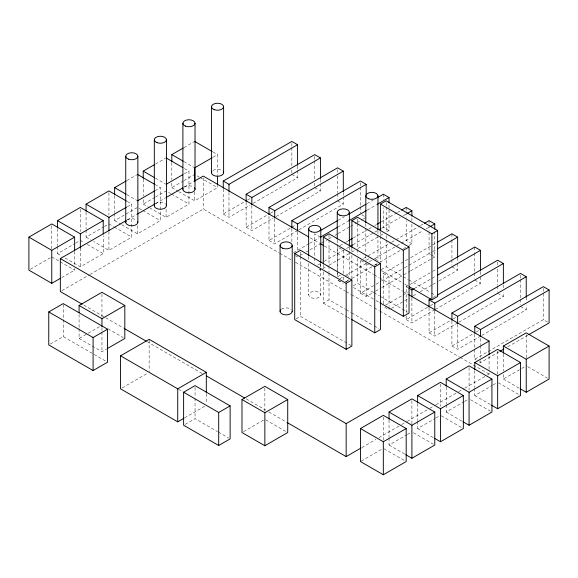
<?xml version="1.0" encoding="UTF-8"?>
<svg xmlns="http://www.w3.org/2000/svg" width="578" height="578" viewBox="0 0 578 578"><rect width="100%" height="100%" fill="white"/><g stroke="black" fill="none" stroke-linecap="round" stroke-linejoin="round"><path stroke-width="0.43" stroke-dasharray="2.89 2.17" d="M126.842 180.582L136.748 174.867M155.424 164.08L165.337 158.365M184.006 147.578L193.919 141.863M127.225 206.765L131.798 204.128L131.798 237.132L108.931 250.332L93.687 241.532M155.041 190.704L160.381 187.626L160.381 220.63L137.513 233.83L121.51 224.589M184.389 173.761L188.963 171.124L188.963 204.128L166.096 217.328L150.092 208.087M212.971 157.259L217.545 154.622L217.545 175.134M30.424 269.254L50.243 257.817M57.482 246.495L57.482 253.634L75.01 243.511M75.776 243.071L80.349 240.434L84.157 242.63M86.064 229.993L86.064 237.132L103.592 227.01M104.358 226.569L108.931 223.932L113.505 226.569M114.646 213.492L114.646 220.63L137.513 207.43L142.087 210.067M143.228 199.67L143.228 204.128L154.666 197.524M155.424 197.084L166.096 190.928L170.669 193.565M171.811 183.168L171.811 187.626L183.248 181.022M184.006 180.582L194.678 174.426L199.251 177.063M127.5 219.806L136.87 214.395M155.612 203.579L165.77 197.712M184.512 186.896L193.883 181.485M61.673 277.613L74.634 270.136L74.634 268.351M65.104 258.034L80.349 266.834L103.216 253.634L103.216 235.795M178.674 191.585L194.678 200.826L217.545 187.626L217.545 185.841M61.904 290.683L89.236 274.904M90.016 274.456L203.254 209.077L279.001 252.81M223.26 189.049L223.26 214.026L246.647 200.53M247.427 200.075L250.541 198.276M223.26 214.026L228.975 217.328L250.021 205.176M253.142 203.377L297.576 177.728L297.576 170.589M246.127 202.257L246.127 227.233L269.514 213.73M270.294 213.282L273.408 211.476M50.279 344.069L63.219 336.598L106.005 361.301M246.127 227.233L251.842 230.528L272.888 218.376M276.009 216.577L320.443 190.928L320.443 183.79M79.085 328.68L79.085 338.491L87.473 333.651M88.232 333.21L101.186 325.725M268.994 216.345L268.994 240.434L296.276 224.683M268.994 240.434L274.709 243.735L298.096 230.232M298.877 229.784L343.303 204.128L343.303 196.99M79.085 338.491L101.952 351.691L106.525 349.047M338.108 220.326L344.344 216.728M366.951 203.68L373.186 200.075M293.414 252.731L309.006 243.735M309.786 243.28L319.143 237.883M337.848 227.082L347.725 221.381M367.211 210.125L376.567 204.728M299.91 255.584L303.031 253.785M306.152 251.986L309.266 250.18M310.046 249.732L320.963 243.432M321.736 242.984L327.979 239.379M328.752 238.931L331.873 237.132M334.994 235.333L337.328 233.982M338.108 233.534L349.806 226.778M350.579 226.33L356.041 223.18M356.821 222.732L362.276 219.582M363.056 219.127L366.17 217.328M339.929 245.679L345.384 242.529M346.164 242.081L347.725 241.178M353.18 238.028L367.991 229.48M368.771 229.032L374.226 225.882M375.006 225.427L376.567 224.531M381.242 221.829L396.833 212.827M397.613 212.379L399.954 211.028M317.842 265.035L320.183 263.684M324.077 261.437L345.644 248.981M346.424 248.533L349.025 247.03M352.92 244.783L377.868 230.384M381.502 228.281L400.214 217.48M403.328 215.681L406.45 213.882M322.777 268.784L328.239 265.634M329.012 265.186L350.839 252.586M351.619 252.131L354.74 250.332M357.854 248.533L379.681 235.932M380.461 235.484L383.582 233.678M386.696 231.879L389.037 230.528L389.037 203.767M122.103 387.946L147.6 373.229M363.576 258.431L390.858 242.681M391.638 242.233L419.7 226.027M420.481 225.579L423.595 223.78M339.929 278.683L343.05 276.884M346.164 275.085L366.43 263.387A6.062 3.504 0 0 1 366.206 263.084M369.291 261.733L373.966 259.031M374.746 258.583L396.573 245.982M396.833 245.831L423.074 230.68M426.196 228.881L429.317 227.082M345.644 281.985L347.985 280.633M351.879 278.386L373.706 265.786M374.486 265.331L376.827 263.987M379.941 262.181L402.548 249.132M403.328 248.685L405.669 247.333M408.783 245.534L411.904 243.735L411.904 222.32M296.146 318.796L300.43 316.318L351.099 345.572M323.297 271.898L323.297 303.118L329.012 299.816L345.384 309.266M353.31 285.792L357.601 283.314L373.186 292.316M381.177 269.702L386.183 266.812L402.548 276.262M383.322 303.761L383.322 273.437L409.824 258.135M410.604 257.68L436.332 242.832M360.455 260.23L360.455 293.241L375.267 284.687M376.047 284.239L380.721 281.537M381.502 281.089L404.109 268.033M404.629 267.737L431.911 251.979M432.691 251.531L436.592 249.284M360.455 293.241L366.17 296.536L374.746 291.587M375.527 291.139L380.981 287.989M381.762 287.541L409.824 271.335M410.604 270.887L434.772 256.935L434.772 231.959M406.19 312.503L406.19 286.637L431.911 271.783M432.691 271.335L436.592 269.088M184.678 417.829L204.764 406.233M385.663 305.09L408.263 292.034M414.505 288.436L436.332 275.836M185.141 424.36L195.046 418.638L217.653 431.694M391.378 308.392L403.849 301.189M404.629 300.741L408.523 298.486M413.205 295.791L417.099 293.537M420.22 291.738L431.911 284.99M432.691 284.535L438.146 281.385M438.926 280.937L457.639 270.136L457.639 262.997M432.951 297.591L436.072 295.784M406.19 316.072L406.19 319.641L429.577 306.138M430.35 305.69L433.471 303.891M406.19 319.641L411.904 322.943L434.512 309.887M435.292 309.44L480.499 283.336L480.499 276.197M243.511 431.658L264.095 419.78M429.057 307.864L429.057 332.841L452.437 319.338M453.217 318.89L456.338 317.091M429.057 332.841L434.772 336.143L458.159 322.64M458.932 322.192L503.366 296.536L503.366 292.078M451.917 321.065L451.917 346.041L472.97 333.889M476.084 332.09L479.205 330.291M451.917 346.041L457.639 349.343L481.019 335.84M481.799 335.392L526.233 309.743L526.233 305.278M474.784 334.272L474.784 359.249L543.385 319.641L547.669 322.119M479.075 361.72L480.499 362.543L499.211 351.742M507.787 346.793L528.054 335.096M361.785 447.589L375.837 439.475M378.966 437.669L400.829 425.047M401.609 424.592L406.298 421.889M407.078 421.441L428.941 408.812M429.729 408.364L435.191 405.207M435.971 404.759L457.841 392.13M458.621 391.682L464.083 388.524M464.871 388.076L486.734 375.447M487.514 374.999L489.075 374.096L489.075 370.527M361.221 461.114L382.557 448.795M389.037 437.922L389.037 445.053L406.572 434.931M407.331 434.497L411.904 431.853M417.619 421.42L417.619 428.551L435.155 418.429M435.913 417.995L440.487 415.351M446.202 404.918L446.202 412.049L463.737 401.927M464.495 401.493L469.069 398.849M474.784 388.416L474.784 395.547L492.319 385.425M493.077 384.991L497.651 382.347M503.366 374.587L503.366 379.045L520.901 368.923M521.659 368.489L526.233 365.845M291.861 174.426L297.576 177.728M314.721 187.626L320.443 190.928M337.588 200.826L343.303 204.128M361.886 214.857L364.747 216.504M389.037 230.528L383.322 227.233L383.322 207.603M411.904 243.735L406.19 240.434L406.19 220.81M430.48 254.457L429.057 253.634L429.057 231.33M431.195 254.869L434.772 256.935M451.917 266.834L457.639 270.136M474.784 280.034L480.499 283.336M497.651 293.241L503.366 296.536M520.518 306.441L526.233 309.743M212.971 151.978L217.545 154.622M403.328 276.71L408.01 279.412M408.783 279.86L430.61 292.461M431.39 292.916L436.072 295.618M381.242 270.562L403.849 283.61M404.629 284.065L408.523 286.312M320.443 237.132L314.721 233.83L314.721 257.022M361.171 260.649L366.17 263.532L366.17 296.536M383.322 273.437L389.037 276.732L389.037 306.174M406.19 286.637L408.328 287.873M184.006 161.659L193.919 167.382M310.241 237.84L319.612 243.251M324.301 245.961L373.496 274.362M374.277 274.817L378.966 277.519M379.746 277.967L402.389 291.045M403.177 291.5L407.858 294.202M184.389 168.48L188.963 171.124M200.017 177.504L217.545 187.626M527.757 366.727L547.576 378.171M373.966 292.764L379.421 295.914M380.201 296.362L407.49 312.12M353.44 287.512L375.267 300.112M376.047 300.567L379.168 302.366M295.43 255.693L297.576 256.935M319.013 269.312L320.443 270.136L320.443 263.893M338.303 280.446L343.303 283.336M384.753 307.265L389.037 309.743L389.037 307.062M474.784 359.249L476.214 360.072M155.424 178.161L165.337 183.883M171.811 187.626L177.908 191.145M503.366 379.045L519.376 388.286M279.788 253.265L291.5 260.028M295.401 262.282L345.384 291.139M346.164 291.587L350.853 294.296M351.634 294.744L373.496 307.366M374.277 307.821L378.966 310.523M379.746 310.978L459.402 356.966M460.182 357.414L489.075 374.096M155.041 184.548L160.381 187.626M171.428 194.006L188.963 204.128M498.417 382.788L518.993 394.673M346.164 309.714L350.839 312.416M351.619 312.864L373.446 325.465M374.226 325.92L378.908 328.622M323.297 303.118L346.684 316.614M347.465 317.069L350.579 318.868M126.842 194.663L136.748 200.385M143.228 204.128L149.326 207.647M474.784 395.547L490.794 404.788M127.225 201.484L131.798 204.128M142.845 210.508L160.381 220.63M470.593 399.73L490.411 411.175M114.646 220.63L120.744 224.148M446.202 412.049L462.212 421.29M114.263 227.01L131.798 237.132M441.252 415.792L461.829 427.677M86.064 237.132L90.638 239.769M417.619 428.551L433.63 437.792M87.206 244.393L103.216 253.634M413.429 432.734L433.247 444.179M57.482 253.634L62.056 256.271M389.037 445.053L405.048 454.294M51.767 256.935L59.39 261.335M60.148 261.776L74.634 270.136M384.081 448.795L405.424 461.114M83.767 305.112L104.856 317.286M105.637 317.741L123.598 328.109M147.022 341.634L202.473 373.648M246.206 398.892L265.728 410.163M268.849 411.97L286.811 422.337M108.05 328.81L123.295 337.61M265.62 419.78L286.197 431.658M178.494 389.283L183.132 391.956M218.433 432.142L228.563 437.994M543.385 288.422L543.385 319.641M526.233 297.251L526.233 301.709M526.233 334.626L526.233 357.818M520.518 275.222L520.518 278.784M520.518 279.68L520.518 298.414M520.518 299.303L520.518 304.657M503.366 284.94L503.366 288.509M503.366 354.068L503.366 371.018M497.651 262.015L497.651 265.584M497.651 269.153L497.651 285.207M497.651 286.103L497.651 291.457M497.651 351.128L497.651 374.32M489.075 356.258L489.075 369.638M480.499 271.739L480.499 275.309M480.499 338.462L480.499 344.705M480.499 345.601L480.499 357.197M480.499 360.759L480.499 362.543M474.784 247.03L474.784 252.384M474.784 253.272L474.784 272.007M474.784 272.903L474.784 278.249M474.784 370.57L474.784 387.52M469.069 367.63L469.069 389.933M457.639 257.644L457.639 262.109M457.639 324.366L457.639 349.343M451.917 233.83L451.917 239.184M451.917 240.072L451.917 258.807M451.917 259.695L451.917 265.049M446.202 387.072L446.202 404.022M440.487 384.132L440.487 406.435M434.772 311.166L434.772 336.143M429.057 220.63L429.057 224.199M429.057 225.088L429.057 230.441M417.619 403.574L417.619 420.524M411.904 217.863L411.904 221.432M411.904 297.966L411.904 322.943M411.904 400.633L411.904 423.826M406.19 207.43L406.19 210.999M406.19 211.888L406.19 217.241M389.037 420.076L389.037 437.026M386.183 202.589L386.183 206.158M386.183 207.047L386.183 232.024M386.183 235.593L386.183 239.162M386.183 240.051L386.183 266.812M383.322 194.222L383.322 199.576M383.322 417.135L383.322 440.328M380.461 231.756L380.461 235.325M380.461 236.214L380.461 262.087M377.954 230.644L377.954 234.206M377.954 235.101L377.954 260.967M365.823 223.505L365.823 253.836M365.823 254.725L365.823 260.078M360.455 182.807L360.455 186.376M360.455 187.265L360.455 205.999M360.455 206.895L360.455 213.138M357.601 219.091L357.601 222.66M357.601 223.549L357.601 248.526M357.601 249.414L357.601 254.768M357.601 258.337L357.601 283.314M351.879 248.258L351.879 251.827M351.879 255.397L351.879 278.589M349.372 247.146L349.372 250.708M349.372 251.603L349.372 276.58M343.303 192.532L343.303 196.101M343.303 273.524L343.303 250.332L337.588 247.03L337.588 276.465M343.303 277.093L343.303 280.662M337.588 169.607L337.588 172.28M337.588 175.849L337.588 192.799M337.588 193.688L337.588 199.042M337.241 240.007L337.241 243.576M337.241 244.465L337.241 270.338M337.241 271.226L337.241 276.58M329.012 234.697L329.012 239.162M329.012 240.051L329.012 265.027M329.012 265.916L329.012 272.166M329.012 273.054L329.012 299.816M323.297 264.76L323.297 268.329M320.79 263.647L320.79 267.209M320.79 268.105L320.79 294.867M320.443 179.332L320.443 182.901M314.721 156.407L314.721 159.976M314.721 160.865L314.721 179.599M314.721 183.168L314.721 185.841M314.721 257.918L314.721 263.265M308.659 256.509L308.659 260.078M308.659 263.647L308.659 294.867M300.43 252.095L300.43 255.664M300.43 256.553L300.43 316.318M297.576 166.132L297.576 169.694M297.576 231.959L297.576 250.693M291.861 143.207L291.861 146.769M291.861 147.665L291.861 166.399M291.861 169.961L291.861 173.53M291.861 228.657L291.861 242.038M274.709 218.759L274.709 243.735M264.854 388.12L264.854 411.312M251.842 205.551L251.842 230.528M228.975 192.351L228.975 217.328M206.31 393.741L206.31 403.552M203.254 177.858L203.254 209.077M195.046 387.419L195.046 397.231M195.046 398.126L195.046 418.638M194.678 191.91L194.678 200.826M171.811 162.649L171.811 179.599M166.096 209.301L166.096 217.328M149.138 340.218L149.138 371.444M143.228 179.151L143.228 196.101M137.513 225.803L137.513 233.83M114.646 195.653L114.646 212.603M108.931 192.712L108.931 215.009M108.931 231.597L108.931 250.332M101.952 294.065L101.952 317.257M101.952 327.603L101.952 331.172M101.952 332.068L101.952 351.691M86.064 212.155L86.064 229.105M80.349 209.214L80.349 231.511M80.349 248.099L80.349 266.834M79.085 314.403L79.085 327.784M74.634 251.401L74.634 264.782M63.219 304.483L63.219 318.753M63.219 319.648L63.219 336.598M57.482 228.657L57.482 245.607M51.767 225.716L51.767 248.908M348.989 279.586A6.062 3.504 0 0 1 348.404 280.258M348.158 280.46A6.062 3.504 0 0 1 347.277 281.009M346.937 281.168A6.062 3.504 0 0 1 345.427 281.645M340.399 281.435A6.062 3.504 0 0 1 338.209 280.258M337.986 276.689A6.062 3.504 0 0 1 340.399 275.287M345.427 275.085A6.062 3.504 0 0 1 346.215 275.287M346.937 275.562A6.062 3.504 0 0 1 347.891 276.067M348.158 276.262A6.062 3.504 0 0 1 348.628 276.689M184.107 187.156A6.062 3.504 0 0 1 193.543 186.961M155.28 203.861A6.062 3.504 0 0 1 165.481 203.861M377.21 263.539A6.062 3.504 0 0 1 374.009 265.143M368.612 264.803A6.062 3.504 0 0 1 367.919 264.507M367.601 264.334A6.062 3.504 0 0 1 366.792 263.756M366.373 260.403A6.062 3.504 0 0 1 369.371 258.677M374.797 258.785A6.062 3.504 0 0 1 376.177 259.385M376.473 259.565A6.062 3.504 0 0 1 377.21 260.187M212.964 170.459A6.062 3.504 0 0 1 222.646 170.857M281.291 309.266A6.062 3.504 0 0 1 291.24 309.476M127.218 219.965A6.062 3.504 0 0 1 136.654 220.16M311.325 297.764A6.062 3.504 0 0 0 320.776 295.112A6.062 3.504 0 0 0 312.077 291.717A6.062 3.504 0 0 0 311.325 297.764"/><path stroke-width="0.87" d="M60.148 278.495L51.767 283.336L28.9 270.136L28.9 237.132L51.767 223.932L74.634 237.132L74.634 250.512M57.482 227.768L57.482 220.63L80.349 207.43L103.216 220.63L103.216 234.011M86.064 211.266L86.064 204.128L108.931 190.928L126.459 201.05M114.646 194.764L114.646 187.626L126.083 181.022M143.228 178.262L143.228 171.124L154.666 164.52M171.811 161.761L171.811 154.622L183.248 148.019M28.9 237.132L51.767 250.332L74.634 237.132M57.482 220.63L80.349 233.83L103.216 220.63M86.064 204.128L108.931 217.328L126.459 207.206M137.513 200.826L154.283 191.145M166.096 184.324L182.865 174.643M212.205 157.7L194.678 167.822L194.678 181.203M82.206 304.209L60.343 291.587L60.343 258.583L125.939 220.709M137.651 213.947L154.832 204.027M166.551 197.264L182.951 187.799M194.663 181.037L203.254 176.073L308.681 236.944M223.26 188.161L223.26 181.022L291.861 141.422L297.576 144.717L297.576 165.236M223.26 181.022L228.975 184.324L297.576 144.717M246.127 201.361L246.127 194.222L314.721 154.622L320.443 157.924L320.443 178.436M48.754 311.939L63.219 303.594L107.559 329.193L107.559 362.196L93.094 370.549L48.754 344.943L48.754 311.939L93.094 337.545L107.559 329.193M246.127 194.222L251.842 197.524L320.443 157.924M79.085 312.619L79.085 305.487L101.952 292.28L124.819 305.487L124.819 338.491L107.284 348.606M268.994 214.561L268.994 207.43L337.588 167.822L343.303 171.124L343.303 191.636M268.994 207.43L274.709 210.724L343.303 171.124M79.085 305.487L101.952 318.688L124.819 305.487M291.861 227.768L291.861 220.63L360.455 181.022L366.17 184.324L366.17 195.032M291.861 220.63L297.576 223.932L366.17 184.324M320.183 230.68L337.328 220.782M349.025 214.026L366.17 204.128M377.868 197.38L383.322 194.222L389.037 197.524L389.037 202.878M320.443 237.132L337.588 227.226M348.505 220.926L366.43 210.58M377.347 204.28L389.037 197.524M294.715 253.612L300.43 250.31L351.879 280.012L351.879 346.02L346.164 349.322L294.715 319.62L294.715 253.612L346.164 283.314L351.879 280.012M323.297 263.864L323.297 237.11L329.012 233.808L380.461 263.51L380.461 329.518L374.746 332.82L351.359 319.316M351.879 247.362L351.879 220.608L357.601 217.306L409.043 247.008L409.043 313.016L403.328 316.318L379.941 302.814M380.461 230.86L380.461 204.106L386.183 200.804L437.625 230.506L437.625 296.514L431.911 299.816L409.303 286.76M183.905 418.27L177.728 421.839L120.556 388.835L120.556 355.831L149.138 339.329L206.31 372.333L206.31 392.852M348.505 240.73L352.399 238.483M377.347 224.076L380.461 222.277M401.508 210.125L406.19 207.43L411.904 210.724L411.904 216.078M350.326 246.279L352.659 244.935M379.168 229.632L380.721 228.729M407.23 213.427L411.904 210.724M424.375 223.332L429.057 220.63L434.772 223.932L434.772 229.278M430.09 226.627L434.772 223.932M323.297 237.11L374.746 266.812L380.461 263.51M351.879 220.608L403.328 250.31L409.043 247.008M380.461 204.106L431.911 233.808L437.625 230.506M120.556 355.831L177.728 388.835L206.31 372.333M437.113 242.384L451.917 233.83L457.639 237.132L457.639 257.644M183.616 392.238L195.046 385.634L230.123 405.886L230.123 438.89L218.694 445.494L183.616 425.242L183.616 392.238L218.694 412.49L230.123 405.886M437.365 248.829L457.639 237.132M437.365 268.633L474.784 247.03L480.499 250.332L480.499 270.851M409.043 288.285L411.904 289.939L414.245 288.588M437.625 275.085L480.499 250.332M241.987 399.535L264.854 386.335L287.721 399.535L287.721 432.539L264.854 445.739L241.987 432.539L241.987 399.535L264.854 412.735L287.721 399.535M429.057 306.976L429.057 299.838L430.61 298.934M437.625 294.888L497.651 260.23L503.366 263.532L503.366 283.155M429.057 299.838L434.772 303.139L503.366 263.532M451.917 320.176L451.917 313.038L520.518 273.437L526.233 276.732L526.233 297.251M451.917 313.038L457.639 316.339L526.233 276.732M474.784 333.376L474.784 326.238L543.385 286.637L549.1 289.939L549.1 322.943L528.834 334.64M474.784 326.238L480.499 329.539L549.1 289.939M60.343 258.583L346.164 423.602L489.075 341.092L489.075 354.473M360.455 428.551L383.322 415.351L406.19 428.551L406.19 461.555L383.322 474.762L360.455 461.555L360.455 428.551L383.322 441.751L406.19 428.551M389.037 419.187L389.037 412.049L411.904 398.849L434.772 412.049L434.772 445.053L411.904 458.26L405.807 454.734M417.619 402.685L417.619 395.547L440.487 382.347L463.354 395.547L463.354 428.551L440.487 441.758L434.389 438.232M446.202 386.183L446.202 379.045L469.069 365.845L491.936 379.045L491.936 412.049L469.069 425.256L462.971 421.73M474.784 369.682L474.784 362.543L497.651 349.343L520.518 362.543L520.518 395.547L497.651 408.754L491.553 405.229M503.366 353.18L503.366 346.041L526.233 332.841L549.1 346.041L549.1 379.045L526.233 392.252L520.135 388.727M499.992 351.294L503.886 349.047M287.591 422.793L346.164 456.606L361.004 448.037M389.037 412.049L411.904 425.249L434.772 412.049M417.619 395.547L440.487 408.747L463.354 395.547M446.202 379.045L469.069 392.245L491.936 379.045M474.784 362.543L497.651 375.743L520.518 362.543M503.366 346.041L526.233 359.241L549.1 346.041M194.678 141.422L212.205 151.544M171.811 154.622L183.248 161.219M320.393 243.706L323.521 245.506M408.639 294.65L489.075 341.092M166.096 157.924L182.865 167.606M143.228 171.124L154.666 177.721M137.513 174.426L154.283 184.107M114.646 187.626L126.083 194.222M124.378 328.557L146.241 341.186M206.375 375.902L244.646 397.996M526.233 359.241L526.233 392.252M497.651 375.743L497.651 408.754M480.499 329.539L480.499 336.678M469.069 392.245L469.069 425.256M457.639 316.339L457.639 323.478M440.487 408.747L440.487 441.758M434.772 303.139L434.772 310.278M431.911 233.808L431.911 299.816M411.904 289.939L411.904 297.07M411.904 425.249L411.904 458.26M403.328 250.31L403.328 316.318M383.322 441.751L383.322 474.762M377.954 195.855L377.954 229.748M374.746 266.812L374.746 332.82M365.823 195.855L365.823 222.609M349.372 212.357L349.372 246.25M346.164 283.314L346.164 349.322M346.164 423.602L346.164 456.606M337.241 212.357L337.241 239.111M320.79 228.859L320.79 262.752M308.659 228.859L308.659 255.613M297.576 223.932L297.576 231.063M292.208 245.361L292.208 311.369M280.077 245.361L280.077 311.369M274.709 210.724L274.709 217.863M264.854 412.735L264.854 445.739M251.842 197.524L251.842 204.663M228.975 184.324L228.975 191.463M223.607 106.742L223.607 172.75M218.694 412.49L218.694 445.494M217.545 176.03L217.545 184.953M211.483 106.742L211.483 172.75M195.024 123.244L195.024 189.252M182.901 123.244L182.901 189.252M177.728 388.835L177.728 421.839M166.442 139.746L166.442 205.754M154.319 139.746L154.319 205.754M137.86 156.248L137.86 222.255M125.737 156.248L125.737 222.255M108.931 217.328L108.931 230.709M101.952 318.688L101.952 326.714M93.094 337.545L93.094 370.549M80.349 233.83L80.349 248.099M51.767 250.332L51.767 283.336M194.475 187.799A6.062 3.504 0 0 1 189.822 192.72A6.062 3.504 0 0 1 182.959 188.753M166.197 204.771A6.062 3.504 0 0 1 160.381 209.258A6.062 3.504 0 0 1 154.564 204.771M223.361 171.767A6.062 3.504 0 0 1 217.328 176.247A6.062 3.504 0 0 1 211.866 171.529M292.186 311.116A6.062 3.504 0 0 1 285.062 314.815A6.062 3.504 0 0 1 280.626 309.909M137.795 221.757A6.062 3.504 0 0 1 130.931 225.723A6.062 3.504 0 0 1 126.279 220.803M339.907 215.254A6.062 3.504 0 0 0 349.358 212.603A6.062 3.504 0 0 0 340.659 209.207A6.062 3.504 0 0 0 339.907 215.254M185.56 126.141A6.062 3.504 0 0 0 195.01 123.497A6.062 3.504 0 0 0 186.311 120.094A6.062 3.504 0 0 0 185.56 126.141M156.978 142.643A6.062 3.504 0 0 0 166.428 139.999A6.062 3.504 0 0 0 157.729 136.596A6.062 3.504 0 0 0 156.978 142.643M311.325 231.756A6.062 3.504 0 0 0 320.776 229.105A6.062 3.504 0 0 0 312.077 225.709A6.062 3.504 0 0 0 311.325 231.756M368.489 198.753A6.062 3.504 0 0 0 377.94 196.101A6.062 3.504 0 0 0 369.241 192.705A6.062 3.504 0 0 0 368.489 198.753M214.149 109.639A6.062 3.504 0 0 0 223.592 106.995A6.062 3.504 0 0 0 214.893 103.592A6.062 3.504 0 0 0 214.149 109.639M282.743 248.258A6.062 3.504 0 0 0 292.186 245.607A6.062 3.504 0 0 0 283.495 242.211A6.062 3.504 0 0 0 282.743 248.258M128.395 159.145A6.062 3.504 0 0 0 137.846 156.501A6.062 3.504 0 0 0 129.147 153.098A6.062 3.504 0 0 0 128.395 159.145"/></g></svg>
